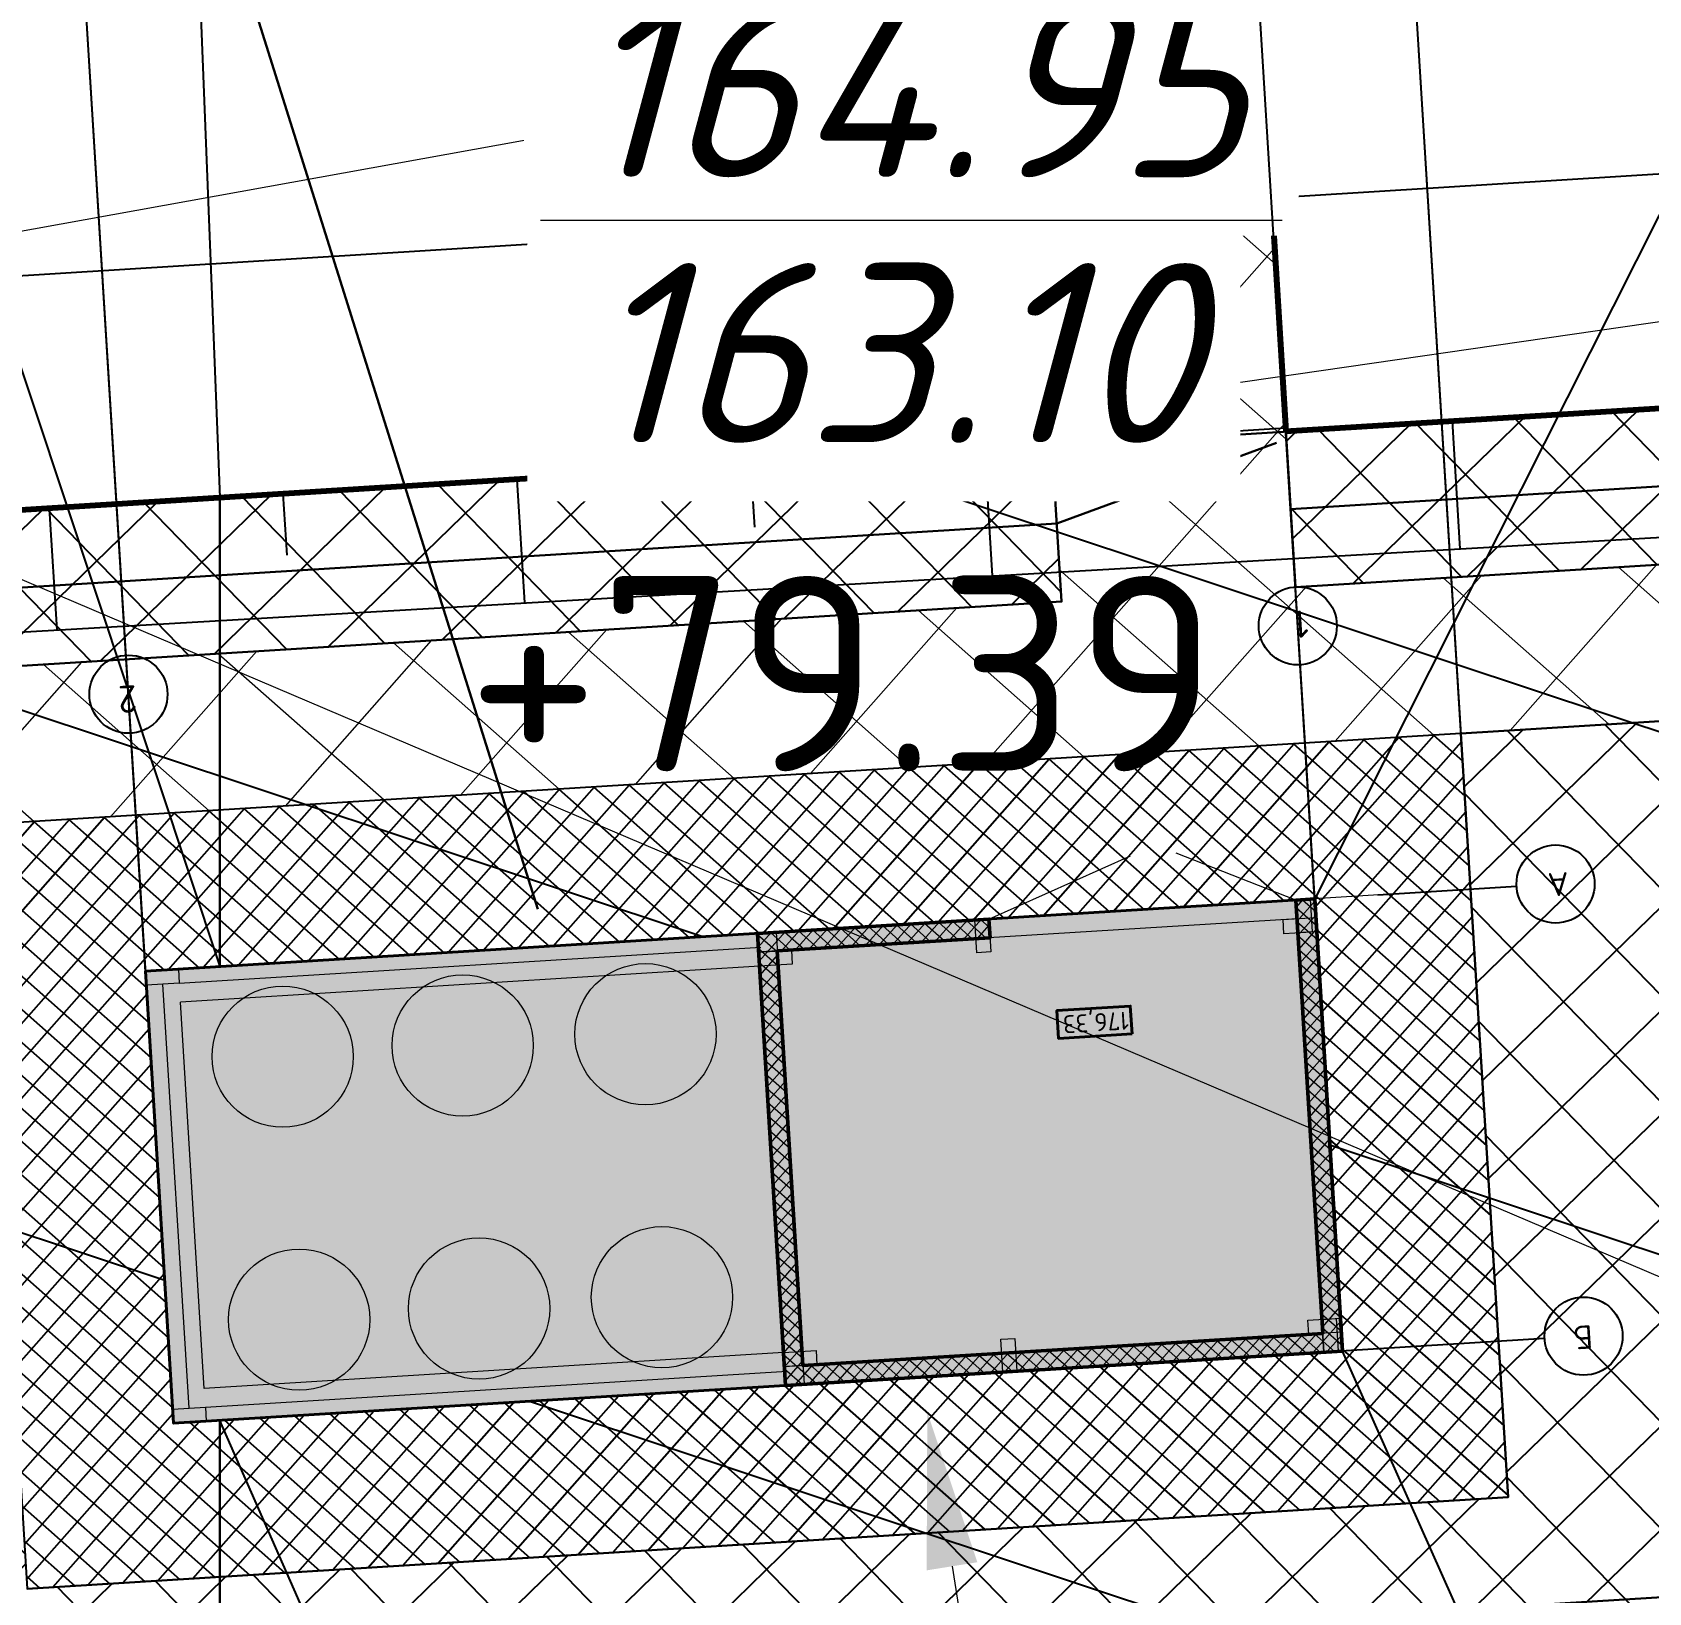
# Model space of a CAD drawing. Header units: metres. Extents: x 2302736 to 2305552, y 452304 to 453193.
# Drawn here: x 2305509.43 to 2305519.78, y 452719.42 to 452729.41 of the extents above; entities that cross this region are included whole.
import ezdxf
from ezdxf import colors
from ezdxf.entities.mleader import LeaderData, LeaderLine
from ezdxf.enums import TextEntityAlignment as Align
from ezdxf.math import Vec2, Vec3

# ---------------------------------------------------------------- set-up
doc = ezdxf.new("R2010")
doc.units = ezdxf.units.M
for name, pattern in [('ACAD_ISO02W100', [15, 12, -3]), ('DASHED', [0.75, 0.5, -0.25]), ('осевая2', [28.574999999999996, 19.05, -3.174999999999999, 3.174999999999999, -3.174999999999999])]:
    doc.linetypes.add(name, pattern=pattern)
for name, color, linetype in [('280_ПОР_Горизонтали вспомогательные', 7, 'Continuous'), ('280_ПОР_Отметки и уклоноуказатели', 7, 'Continuous'), ('АД_серый', 250, 'Continuous'), ('ГП_здания', 7, 'Continuous'), ('ГП_Ограждение', 7, 'ограждение2'), ('ГП_Оси зданий', 10, 'осевая2'), ('ГП_ПЗМ', 7, 'Continuous'), ('ГП_Размеры проезд', 7, 'Continuous'), ('ПЗМ_3_Границы', 7, 'Continuous'), ('ПЗМ_3_Объём @ 0.5', 7, 'Continuous'), ('ПЗМ_3_Отметки', 7, 'Continuous'), ('ПЗМ_3_Сетка', 7, 'Continuous'), ('ПЗМ_3_Штриховка насыпи', 7, 'Continuous'), ('Поверхность.Горизонтали', 7, 'Continuous'), ('ПП_Дорога_Покрытия_Газон', 3, 'Continuous'), ('Ситуация.Проектные откосы', 94, 'Continuous')]:
    doc.layers.add(name, color=color, linetype=linetype)
for name, color, linetype, lineweight in [('ГП_АД том 3.2.6', 250, 'Continuous', 40), ('ГП_ВП', 1, 'Continuous', 40), ('ГП_Границы ЗУ', 1, 'Continuous', 50), ('ГП_Контур здания', 1, 'Continuous', 40), ('ПД Борт 100.20.08', 32, 'Continuous', 30), ('ПД_Проект_Штрих_Тротуар', 24, 'Continuous', 9), ('ПП_Дорога_Покрытия_Откос', 3, 'Continuous', 9)]:
    doc.layers.add(name, color=color, linetype=linetype, lineweight=lineweight)
doc.layers.add('ГП_Штриховка отмостки', color=7, linetype='Continuous', true_color=0xfbfccf)
doc.styles.add('ASML', font='isocpeui.ttf')
doc.styles.add('Ck_rus', font='isocpeur.ttf', dxfattribs={"width": 0.8, "oblique": 15, "height": 2.5})
doc.styles.add('ISOCPEUR', font='isocpeur.ttf')
doc.styles.add('СПДС', font='isocpeur.ttf')
doc.linetypes.add('ограждение2', pattern='A,6.349999999999999,-2.54,[132,ltypeshp.shx,S=2.54,R=0,X=-2.54,Y=0],-2.54,25.4', length=36.83)
doc.dimstyles.new('Ck_Линейный р-р', dxfattribs={"dimscale": 0, "dimtxt": 2.5, "dimasz": 1, "dimexe": 0.5, "dimexo": 0.5, "dimtad": 1, "dimzin": 1, "dimtxsty": 'Ck_rus', "dimblk": 'OBLIQUE', "dimcen": 0, "dimdle": 0.1, "dimadec": 0, "dimazin": 0, "dimtfac": 1, "dimtofl": 0, "dimtmove": 1, "dimatfit": 3, "dimfxl": 1, "dimarcsym": 0})

# ---------------------------------------------------------------- blocks, each defined once
blk = doc.blocks.new('Здания')
h = blk.add_hatch(color=1)
h.dxf.hatch_style = 1
h.paths.add_polyline_path([(2305613.011454251, 452839.4360044332), (2305605.511454461, 452839.4360043931), (2305605.511454392, 452836.5360043795), (2305613.011454365, 452836.5360044433)])
at = {"layer": 'ГП_Контур здания', "lineweight": 20, "ltscale": 100}
h = blk.add_hatch(dxfattribs=at)
h.set_pattern_fill('ANSI37', color=0, scale=0.0199999999341138, angle=-180.0000014885766)
h.set_pattern_definition([(224.9999985114231, (2305612.263075424, 452836.6055285611), (0.0449012792908666, -0.0449012816239877), []), (314.9999985114234, (2305612.263075424, 452836.6055285611), (0.0449012816239877, 0.0449012792908666), [])])
h.paths.add_polyline_path([(2305609.556454373, 452836.5360045553), (2305610.921454369, 452836.5360045195), (2305610.921454372, 452836.6560045193), (2305609.556454371, 452836.656004555)])
h.paths.add_polyline_path([(2305610.921454369, 452836.5360045195), (2305613.011454363, 452836.5360044658), (2305613.011454366, 452836.6560044658), (2305610.921454372, 452836.6560045193)])
h.paths.add_polyline_path([(2305612.981921086, 452836.5360044674), (2305612.981921089, 452836.6560044671)], flags=17)
h.paths.add_polyline_path([(2305612.891454366, 452836.6560044682), (2305613.011454366, 452836.6560044658), (2305613.011454414, 452838.4878139619), (2305612.891454408, 452838.141427528)])
h.paths.add_polyline_path([(2305609.436454373, 452836.5360045596), (2305609.556454373, 452836.5360045553), (2305609.556454449, 452839.4360045457), (2305609.436454453, 452839.4360045486)])
h.paths.add_polyline_path([(2305609.55645445, 452839.3160045456), (2305610.921454444, 452839.3160045109), (2305610.921454444, 452839.4360045101), (2305609.556454449, 452839.4360045457)])
h.paths.add_polyline_path([(2305613.011454439, 452839.436004466), (2305613.011454414, 452838.4878139619), (2305612.891454408, 452838.141427528), (2305612.891454442, 452839.4360044587)])
at = {"layer": 'ГП_Штриховка отмостки'}
h = blk.add_hatch(dxfattribs=at)
h.set_pattern_fill('ANSI37', color=8, scale=0.05, angle=-179.9992484153763)
h.set_pattern_definition([(225.0007515846234, (0, 0), (0.1122546739992538, -0.1122517290081593), []), (315.0007515846237, (0, 0), (0.1122517290081593, 0.1122546739992538), [])])
h.paths.add_polyline_path([(2305614.011454515, 452840.43600444), (2305604.511454494, 452840.4360046856), (2305604.511454367, 452835.5360046959), (2305614.01145451, 452835.5360044504)])
h.paths.add_polyline_path([(2305613.01145451, 452839.4360044658), (2305613.01145451, 452836.5360044754), (2305605.511454392, 452836.5360046701), (2305605.511454462, 452839.4360046607)], flags=16)
at = {"layer": 'ПД_Проект_Штрих_Тротуар'}
h = blk.add_hatch(dxfattribs=at)
h.set_pattern_fill('ANSI37', color=256, scale=0.25)
h.set_pattern_definition([(45, (0, 0), (-0.5612660075668222, 0.5612660075668221), []), (134.9999999999999, (0, 0), (-0.5612660075668222, -0.5612660075668222), [])])
h.paths.add_polyline_path([(2305625.211504948, 452841.4360045041), (2305613.011454561, 452841.4360044432), (2305613.011454627, 452843.9338837968), (2305611.511454621, 452843.9333994551), (2305611.511454561, 452841.436004294), (2305586.451454463, 452841.4360043529), (2305586.451454466, 452843.9253076997), (2305584.951454461, 452843.9248233564), (2305584.951455517, 452835.9960070027), (2305586.451454457, 452835.9960070996), (2305586.451454458, 452837.2708876253), (2305587.451454458, 452837.2708877602), (2305587.451454458, 452838.2708877561), (2305586.451454459, 452838.2708876253), (2305586.451454462, 452840.4360043597), (2305593.511454605, 452840.4360076247), (2305600.516417372, 452840.4360042668), (2305600.516417375, 452839.1899784366), (2305601.916417377, 452839.1899784368), (2305601.916417376, 452840.4360043028), (2305625.211504949, 452840.4360167434)])
at = {"layer": 'ПП_Дорога_Покрытия_Газон'}
h = blk.add_hatch(dxfattribs=at)
h.set_pattern_fill('ANSI37', color=256, scale=0.15, angle=-4.327717326360756, style=0)
h.set_pattern_definition([(40.67228267363923, (-27638.63017183892, 175279.6974247352), (-0.3103871618951493, 0.3612116723344837), []), (130.6722826736389, (-27638.63017183892, 175279.6974247352), (-0.3612116723344839, -0.3103871618951493), [])])
h.paths.add_polyline_path([(2305584.951453014, 452842.4248232777), (2305583.951454126, 452842.4360042983), (2305583.951454127, 452834.3359728313), (2305626.211504349, 452834.3360332186), (2305626.211505557, 452842.4381459521), (2305613.01145459, 452842.4360043372), (2305613.011454565, 452841.437704855), (2305625.211504953, 452841.4360043085), (2305625.211504949, 452835.3360168842), (2305621.111504973, 452835.3360168839), (2305621.111504873, 452840.4360043075), (2305620.111454568, 452840.4360043071), (2305620.111454568, 452835.3360043933), (2305616.011454586, 452835.3360043932), (2305616.011454492, 452840.436004827), (2305614.011454515, 452840.43600444), (2305614.01145451, 452835.5360044504), (2305604.511454367, 452835.5360046959), (2305604.511454494, 452840.4360046856), (2305601.916417376, 452840.4360043028), (2305601.916417375, 452839.4402076822), (2305602.166417376, 452839.440207683), (2305602.166417373, 452837.2399784376), (2305600.266417379, 452837.2399784361), (2305600.266417372, 452839.4402076812), (2305600.516235603, 452839.4402076812), (2305600.516720676, 452840.4360042658), (2305594.511454458, 452840.4360042644), (2305594.511454457, 452836.000955147), (2305584.951455517, 452835.9960070027)])
h.paths.add_polyline_path([(2305586.451135017, 452842.425307518), (2305586.451441964, 452841.4360043529), (2305611.511454561, 452841.4360043239), (2305611.511454585, 452842.4333993757)], flags=17)
at = {"color": 0, "flags": 128}
blk.add_lwpolyline([(2305613.011454477, 452839.436004466), (2305605.511454462, 452839.4360046519), (2305605.511454392, 452836.5360046605), (2305613.011454472, 452836.5360044765)], close=True, dxfattribs=at)
at = {"color": 0, "lineweight": 40, "flags": 128}
blk.add_lwpolyline([(2305613.011454251, 452839.4360044332), (2305605.511454461, 452839.4360043931), (2305605.511454392, 452836.5360043795), (2305613.011454365, 452836.5360044433)], close=True, dxfattribs=at)
at = {"layer": 'ГП_Контур здания', "color": 0, "linetype": 'Continuous', "lineweight": 20}
for p, q in [((2305610.921454444, 452839.4360045101), (2305611.850913682, 452839.7833279182)), ((2305612.891454442, 452839.4360044587), (2305612.144055901, 452839.7833279115)), ((2305605.511454461, 452839.4360046507), (2305605.511454392, 452836.5360046605)), ((2305609.436454453, 452839.4360045486), (2305609.436454373, 452836.5360045596)), ((2305609.436454453, 452839.4360045486), (2305609.436454373, 452836.5360045596)), ((2305609.556454449, 452839.4360045457), (2305609.556454373, 452836.5360045553)), ((2305612.89145451, 452839.4360044687), (2305612.891454434, 452836.5360044783)), ((2305613.011454511, 452839.4360044667), (2305613.011454433, 452836.5360044765)), ((2305612.891454426, 452839.3160044693), (2305609.45345445, 452839.3160045483)), ((2305605.721670148, 452836.7464713784), (2305605.721670213, 452839.2255379216)), ((2305609.436454448, 452839.2255378253), (2305605.721670213, 452839.2255379216)), ((2305609.436454379, 452836.746471282), (2305605.721670148, 452836.7464713784)), ((2305612.891454366, 452836.6560044776), (2305609.453454381, 452836.6560045578))]:
    blk.add_line(p, q, dxfattribs=at)
at = {"layer": 'ГП_Контур здания', "linetype": 'Continuous', "lineweight": 20}
for p, q in [((2305614.011454434, 452839.4360044297), (2305605.511454461, 452839.4360046507)), ((2305614.011454368, 452836.5360044395), (2305605.511454392, 452836.5360046605))]:
    blk.add_line(p, q, dxfattribs=at)
at = {"layer": 'ГП_Контур здания', "color": 0, "linetype": 'DASHED', "lineweight": 20, "ltscale": 500}
for p, q in [((2305605.616562272, 452836.6264713818), (2305605.616562347, 452839.3463393907)), ((2305605.721670221, 452839.3463393886), (2305609.453454451, 452839.3463392915)), ((2305605.721670146, 452836.62647138), (2305609.453454376, 452836.6264712818))]:
    blk.add_line(p, q, dxfattribs=at)
at = {"layer": 'ГП_Контур здания', "color": 0}
blk.add_lwpolyline([(2305613.01145451, 452839.4360044658), (2305613.01145451, 452836.5360044754), (2305605.511454392, 452836.5360046701), (2305605.511454462, 452839.4360046607)], close=True, dxfattribs=at)
at = {"layer": 'ГП_Контур здания', "color": 0, "linetype": 'Continuous', "lineweight": 20}
for points in [[(2305605.721670221, 452839.3463393886), (2305605.51145446, 452839.3463393947), (2305605.511454461, 452839.4368061174), (2305605.721670223, 452839.4368061123)], [(2305610.921454444, 452839.4360045101), (2305610.921454443, 452839.2257887531), (2305610.830987719, 452839.2257887555), (2305610.830987725, 452839.4360045125)], [(2305612.981921166, 452839.4360044569), (2305612.981921156, 452839.2257887), (2305612.891454437, 452839.2257887029), (2305612.891454442, 452839.4360044587)], [(2305609.646670205, 452839.2255378193), (2305609.436454448, 452839.2255378253), (2305609.43645445, 452839.3160045495), (2305609.646670207, 452839.3160045441)], [(2305613.011454509, 452839.2255377422), (2305612.801238748, 452839.2255377474), (2305612.80123875, 452839.3160044716), (2305613.011454512, 452839.3160044664)], [(2305609.646670138, 452836.6560045529), (2305609.436454376, 452836.6560045578), (2305609.436454379, 452836.746471282), (2305609.646670141, 452836.7464712761)], [(2305610.921454379, 452836.7462202765), (2305610.921454369, 452836.5360045195), (2305610.830987644, 452836.536004522), (2305610.830987655, 452836.746220279)], [(2305613.011454437, 452836.6560044748), (2305612.801238686, 452836.6560044806), (2305612.801238688, 452836.7464712037), (2305613.011454445, 452836.746471199)], [(2305612.981921092, 452836.7462202226), (2305612.981921086, 452836.5360044674), (2305612.891454367, 452836.536004469), (2305612.891454372, 452836.7462202248)], [(2305605.721670143, 452836.5360046548), (2305605.511454392, 452836.5360046605), (2305605.511454388, 452836.6264713843), (2305605.721670146, 452836.62647138)]]:
    blk.add_lwpolyline(points, close=True, dxfattribs=at)
at = {"layer": 'ГП_Контур здания', "color": 0, "lineweight": 50, "ltscale": 100}
blk.add_lwpolyline([(2305612.891454442, 452839.4360044587), (2305612.89145437, 452836.6560044708), (2305609.556454371, 452836.656004555), (2305609.55645445, 452839.3160045456), (2305610.921454444, 452839.3160045109), (2305610.921454444, 452839.4360045101), (2305609.436454453, 452839.4360045486), (2305609.436454373, 452836.5360045596), (2305613.011454366, 452836.5360044648), (2305613.011454439, 452839.436004466), (2305612.891454442, 452839.4360044587)], dxfattribs=at)
at = {"layer": 'ГП_Контур здания', "color": 0, "ltscale": 4}
blk.add_lwpolyline([(2305611.790847433, 452838.6454311081), (2305611.319973662, 452838.6454311204), (2305611.319973666, 452838.8244015769), (2305611.790847438, 452838.8244015644)], close=True, dxfattribs=at)
at = {"layer": 'ГП_Контур здания', "color": 0, "linetype": 'Continuous', "lineweight": 20}
for centre in [(2305606.353739955, 452838.8359021385), (2305607.508105005, 452838.8359021082), (2305608.681100028, 452838.8359020774), (2305606.355048455, 452837.1488426681), (2305607.509413509, 452837.1488426373), (2305608.682408532, 452837.1488426068)]:
    blk.add_circle(centre, 0.4521825249354134, dxfattribs=at)
at = {"layer": 'ГП_Ограждение', "lineweight": 30, "ltscale": 0.1}
blk.add_lwpolyline([(2305611.511454573, 452841.9360043632), (2305612.94853399, 452842.3665869349)], dxfattribs=at)
at = {"layer": 'ГП_Ограждение', "lineweight": 30, "ltscale": 0.2}
for points in [[(2305584.951093492, 452841.9360044907), (2305584.451454122, 452841.9360044925), (2305584.451454127, 452834.8360032195), (2305625.711504954, 452834.8360028306), (2305625.711504952, 452841.9360046977), (2305613.011454576, 452841.9360043559)], [(2305611.511454573, 452841.9360043632), (2305586.451293013, 452841.9360044829)]]:
    blk.add_lwpolyline(points, dxfattribs=at)
at = {"layer": 'ГП_Оси зданий', "ltscale": 50}
for p, q in [((2305614.306743394, 452839.4360044218), (2305613.416538922, 452839.4360044453)), ((2305614.306743314, 452836.5360044416), (2305612.416538927, 452836.5360044909))]:
    blk.add_line(p, q, dxfattribs=at)
at = {"layer": 'ГП_Оси зданий', "ltscale": 50, "extrusion": (-0.9999999999999998, 2.59805629e-08, 0)}
for points, elevation in [([(-452839.496707048, 0), (-452841.0226059718, 0)], -2305605.49968945), ([(-452839.4959055908, 0), (-452840.9976059801, 0)], -2305612.999689508)]:
    blk.add_lwpolyline(points, dxfattribs=dict(at, elevation=elevation))
at = {"layer": 'ГП_Оси зданий', "linetype": 'Continuous'}
for centre in [(2305605.511454512, 452841.21270504), (2305613.01145456, 452841.1877048557), (2305614.556743389, 452839.4360044255), (2305614.556743313, 452836.5360044353)]:
    blk.add_circle(centre, 0.2499999991764228, dxfattribs=at)
at = {"layer": 'ГП_Штриховка отмостки', "color": 8}
blk.add_lwpolyline([(2305614.011454515, 452840.43600444), (2305604.511454494, 452840.4360046856), (2305604.511454367, 452835.5360046959), (2305614.01145451, 452835.5360044504)], close=True, dxfattribs=at)
at = {"layer": 'ПД Борт 100.20.08'}
blk.add_lwpolyline([(2305586.451454463, 452841.4360043529), (2305611.511454561, 452841.4360043239), (2305611.511454621, 452843.9333994551), (2305613.011454627, 452843.9338837968), (2305613.011454561, 452841.4360044432), (2305625.211504953, 452841.4360043085), (2305625.211504949, 452835.3360168842), (2305621.111504973, 452835.3360168839), (2305621.111504878, 452840.4360173194), (2305620.111454568, 452840.4360042514), (2305620.111454568, 452835.3360043933), (2305616.011454586, 452835.3360043932), (2305616.011454492, 452840.436004827), (2305614.011454515, 452840.4360043058), (2305614.01145451, 452835.5360044504), (2305604.511454367, 452835.5360046959)], dxfattribs=at)
at = {"layer": 'ПП_Дорога_Покрытия_Газон'}
for points in [[(2305584.951453013, 452842.4360043001), (2305583.951454126, 452842.4360042983), (2305583.951454127, 452834.3359728313), (2305626.211504349, 452834.3360332186), (2305626.211505552, 452842.4360043553), (2305613.011454589, 452842.4360043373)], [(2305611.511454585, 452842.4360043351), (2305586.451131565, 452842.4360043014)]]:
    blk.add_lwpolyline(points, dxfattribs=at)
at = {"layer": 'ГП_Контур здания', "color": 0, "style": 'ISOCPEUR'}
blk.add_text('176,33', height=0.1149999996211545, rotation=180.0000002618017, dxfattribs=at).set_placement((2305611.775405699, 452838.7907734398))
at = {"layer": 'ГП_Оси зданий', "linetype": 'Continuous', "style": 'ISOCPEUR'}
for s, p in [('2', (2305605.504438639, 452841.2688189647)), ('1', (2305613.037054381, 452841.2859068228))]:
    blk.add_text(s, height=0.174999999423496, rotation=180.0000002618017, dxfattribs=at).set_placement(p, align=Align.CENTER)
at = {"layer": 'ГП_Оси зданий', "style": 'ISOCPEUR'}
for s, p in [('А', (2305614.641778902, 452839.5080370418)), ('Б', (2305614.617052948, 452836.6033481066))]:
    blk.add_text(s, height=0.1499999995058537, rotation=180.0000002618017, dxfattribs=at).set_placement(p)
blk = doc.blocks.new('SLOPEA$CDF7AD650')
at = {"layer": 'Ситуация.Проектные откосы', "color": 0}
for p, q in [((2305518.517846679, 452726.9202014689, 152.8616553692053), (2305518.568561171, 452726.1042529826, 152.8616553692053)), ((2305517.020735835, 452726.8271228557, 152.8616553692053), (2305517.045892333, 452726.4223987346, 152.8616553692053)), ((2305515.523624753, 452726.73407476, 152.8616553692053), (2305515.573537205, 452725.9310352092, 152.8616553692053)), ((2305514.026513909, 452726.6410266643, 152.8616553692053), (2305514.051269506, 452726.2427417522, 152.8616553692053)), ((2305512.529402916, 452726.5479785685, 152.8616553692053), (2305512.57851309, 452725.7578479534, 152.8616553692053)), ((2305509.535180901, 452726.3618823772, 152.8616553692053), (2305509.583489036, 452725.5846606975, 152.8616553692053)), ((2305511.032291983, 452726.4549304729, 152.8616553692053), (2305511.05664656, 452726.0630847698, 152.8616553692053))]:
    blk.add_line(p, q, dxfattribs=at)
at = {"layer": 'Ситуация.Проектные откосы', "color": 0, "linetype": 'Continuous', "flags": 128}
for points in [[(2305420.569165899, 452719.5470650066), (2305440.533402265, 452720.743409981), (2305448.99396414, 452721.2030243683), (2305460.50456421, 452721.8283300483), (2305479.939136205, 452722.9044543949), (2305480.474430578, 452722.9340945281), (2305500.381356721, 452725.052497378), (2305520.348183572, 452726.2071643058), (2305530.545567959, 452726.8467476659)], [(2305420.489595011, 452720.8272723178), (2305440.45107453, 452722.0679718829), (2305448.907534553, 452722.5935805314), (2305460.41255405, 452723.308671448), (2305479.838964006, 452724.5161139306), (2305480.374033569, 452724.5493710132), (2305500.335513087, 452725.7900705784), (2305520.296992606, 452727.0307701435), (2305531.991845995, 452727.7576601268)]]:
    blk.add_lwpolyline(points, dxfattribs=at)
blk = doc.blocks.new('АД')
at = {"layer": 'АД_серый', "lineweight": 30, "flags": 128}
blk.add_lwpolyline([(1853.391708127688, 557.7078807608923), (1779.577755790204, 470.01803158666, 0.001221438171342), (1777.959160350729, 468.0887769772088, 0.0036628392990679), (1776.336255510338, 466.1155213153106, 0.0061042848974466), (1774.729541239794, 464.0822283629095, 0.0085458038374782), (1773.161284501664, 461.9733910140348, 0.0109874252229929), (1771.655962890945, 459.7747562240693, 0.0134291797876358), (1770.240640437696, 457.4741573043284, 0.0158710945397616), (1768.945229285862, 455.0624693146091, 0.0183131974190474), (1767.802582839038, 452.5346946244244, 0.4548631310462952), (1792.046701870859, 404.4010115240235, 0.0183131974190474), (1794.758008075878, 403.8144073575385, 0.0158710945397616), (1797.466974815819, 403.4196565313031, 0.0134291797876358), (1800.158060719259, 403.1873857878963, 0.0109874261543155), (1802.820791656151, 403.0881283068447, 0.0085458038374782), (1805.44883302506, 403.0928950755623, 0.0061042848974466), (1808.039066305384, 403.1735333545366, 0.0036628390662372), (1810.590696584433, 403.3029201630852, 0.0012214379385114), (1813.104405976832, 403.4550373450038), (1820.830626199022, 403.9352581653511), (1830.826874703169, 404.3060894539812), (1860.769093981944, 406.167138801713), (1870.734324996359, 407.0370070782373), (2000.291439201683, 415.0895893081324)], format="xyb", dxfattribs=at)
at = {"layer": 'АД_серый', "flags": 128}
blk.add_lwpolyline([(1870.641272529028, 408.5341180421528), (2001.688385571353, 416.6793106874683), (2002.389656542335, 406.2026356888818), (2017.361838451121, 407.1332270093262)], dxfattribs=at)
at = {"layer": 'АД_серый', "linetype": 'Continuous'}
blk.add_blockref('SLOPEA$CDF7AD650', (-2303531.789938448, -452312.6736356309), dxfattribs=at)
blk = doc.blocks.new('ВП площадка 3')
at = {"layer": '280_ПОР_Горизонтали вспомогательные', "color": 1, "linetype": 'Continuous', "lineweight": 20, "elevation": 164.9, "flags": 128}
blk.add_lwpolyline([(11.04059333959594, 18.73150521743809), (23.35727896541357, 13.49066155456239), (27.86905628629029, 16.10194384359056), (33.32296054484323, 19.26473920885473)], dxfattribs=at)
at = {"layer": 'Поверхность.Горизонтали', "color": 5, "linetype": 'Continuous', "lineweight": 20, "elevation": 163.8000030517578, "flags": 128}
blk.add_lwpolyline([(-9.045813282486051, 24.97931127424818), (2.560044566635042, 24.75067357893568), (9.314538280013949, 24.61760167952161), (22.65210847044364, 23.89032201643567), (28.6347897448577, 23.56410436506849), (31.6106198229827, 22.14323644514661), (22.73855713987723, 22.49954442854505), (16.03502015257254, 21.28923253889661), (9.593697825912386, 20.12626867170911), (6.398835460189729, 19.66350011702161), (2.907662669662386, 19.1578085887013), (-3.091002186294645, 18.2889121043263), (-8.580549915786833, 17.49376134749036)], dxfattribs=at)
at = {"layer": 'Поверхность.Горизонтали', "color": 1, "linetype": 'Continuous', "lineweight": 20, "elevation": 163.6999969482422, "flags": 128}
blk.add_lwpolyline([(31.09164551878348, 19.9595664012013), (22.89153412962332, 20.03831701155286), (19.17601899290457, 19.50013952131849), (15.77584962034598, 19.00761632795911)], dxfattribs=at)
blk = doc.blocks.new('BD_Cart_Volume')
at = {"color": 1, "linetype": 'ByBlock', "lineweight": -2, "transparency": 33554687, "style": 'СПДС'}
blk.add_attdef('Volume_001', (-2.125, 0.75), '', height=2.5, dxfattribs=at)
at = {"color": 7, "linetype": 'ByBlock', "lineweight": -2, "transparency": 33554687, "style": 'СПДС'}
blk.add_attdef('Area_001', (-1.0625, -1.625), '', height=1.25, dxfattribs=at)
blk = doc.blocks.new('ПЗМ площадка 3')
at = {"layer": 'ПЗМ_3_Штриховка насыпи'}
h = blk.add_hatch(dxfattribs=at)
h.set_pattern_fill('ANSI31', color=1, angle=5156.620156177408, style=0)
h.set_pattern_definition([(161.620156177409, (-2305529.186537633, -452624.3865204957), (-1.001125794145185, -3.01303371111197), [])])
h.paths.add_polyline_path([(-40.73642281489447, 100.676343476749), (-40.28079498466104, 93.28422807366587), (-38.55847974261269, 93.28422807354946), (-38.55847974261269, 100.8124410659074)], flags=0)
h.paths.add_polyline_path([(-40.23810677230358, 92.59165362955537), (-38.55847974261269, 92.6955056481529), (-38.55847974261269, 93.28422807354946), (-40.28079498466104, 93.28422807366587)], flags=0)
h.paths.add_polyline_path([(-38.55847974261269, 92.6955056481529), (-29.03691134648397, 93.2842280732584), (-38.55847974261269, 93.28422807354946)], flags=0)
h.paths.add_polyline_path([(1.441520256921648, 103.2842280733748), (1.441520256921648, 95.16872182686348), (1.939459703862667, 95.19950962427538)], flags=0)
h.paths.add_polyline_path([(-38.24317037174478, 100.8321444483008), (-38.55847974261269, 100.8124410659074), (-38.55847974261269, 93.28422807354946), (-29.03691134648397, 93.2842280732584), (-28.55847974307835, 93.31380969280146), (-28.55847974307835, 101.4227436296059), (-38.24240507930517, 100.81983173982)], flags=0)
h.paths.add_polyline_path([(-18.55847974261269, 96.13635015976615), (-18.55847974261269, 93.93211373750819), (-8.558479743078351, 94.55041778215671), (-8.55847974261269, 102.665922525397), (-11.73337081307545, 102.4696172488038), (-11.73454718990251, 102.4886430740007), (-13.23162740189582, 102.3950919568306), (-13.2305117463693, 102.3770481941756), (-18.55847974307835, 102.0453340243548), (-18.55847974307835, 99.04188823321601), (-11.54823282826692, 99.47533550643129), (-11.36926599638536, 96.58086304756578)], flags=0)
h.paths.add_polyline_path([(-28.55847974307835, 93.31380969280146), (-18.55847974261269, 93.93211373750819), (-18.55847974261269, 96.13635015976615), (-18.85497074946761, 96.11801796400687), (-19.03393751196563, 99.01249042799463), (-18.55847974307835, 99.04188823321601), (-18.55847974307835, 102.0453340243548), (-28.55847974307835, 101.4227436296059)], flags=0)
h.paths.add_polyline_path([(1.441520256921648, 95.16872182686348), (1.441520256921648, 103.2842280733748), (-8.55847974261269, 102.665922525397), (-8.558479743078351, 94.55041778215671)], flags=0)
h.paths.add_polyline_path([(-31.01094630593434, 98.27001869335072), (-37.05709325242788, 97.88827572582522), (-36.90893535036594, 95.46260978461942), (-30.86048598494381, 95.83658875693799)])
h.paths.add_polyline_path([(-22.60633594123647, 98.54510597343324), (-24.00427058245987, 98.45867089967942), (-23.89935929980129, 96.7619161925395), (-22.49729924835265, 96.84860634320648)])
h.paths.add_polyline_path([(-0.3695951271802187, 100.1667552752769), (-2.465592432301491, 100.0371586017427), (-2.274283058010041, 96.94306734233396), (-0.1782857510261238, 97.07266401586821)])
h.paths.add_polyline_path([(-5.459866949822753, 99.85190170776332), (-7.555864254944026, 99.72230503434548), (-7.364554879721254, 96.62821377493674), (-5.268557574599981, 96.75781044823816)])
at = {"color": 0, "flags": 128}
blk.add_lwpolyline([(-11.54823282826692, 99.47533550643129), (-19.03393751196563, 99.01249042799463), (-18.85497074946761, 96.11801796400687), (-11.36926599638536, 96.58086304756578)], close=True, dxfattribs=at)
at = {"layer": 'ПЗМ_3_Границы', "lineweight": 40, "flags": 128}
blk.add_lwpolyline([(-11.54823282826692, 99.47533550643129), (-19.03393751196563, 99.01249042799463), (-18.85497074946761, 96.11801796400687), (-11.36926599638536, 96.58086304756578)], close=True, dxfattribs=at)
at = {"layer": 'ПЗМ_3_Отметки', "flags": 128}
for points in [[(4.903893279843032, 113.4795216067578), (-0.2961067203432321, 113.4795216067578), (-0.2961067203432321, 115.5545216067694), (-0.2961067203432321, 111.4045216067461), (-0.2961067203432321, 113.4795216067578), (-4.496106720529496, 113.4795216067578), (-11.54823282826692, 99.47533550643129)], [(-9.653005932457745, 108.2052933911909), (-14.60300593264401, 108.2052933911909), (-14.60300593264401, 110.2802933912025), (-14.60300593264401, 106.1302933911793), (-14.60300593264401, 108.2052933911909), (-18.80300593283027, 108.2052933911909), (-18.55847974307835, 102.0453340243548)], [(-29.94279395695776, 105.0121122763375), (-25.74279395677149, 105.0121122763375), (-25.74279395677149, 107.0871122763492), (-25.74279395677149, 102.9371122763259), (-25.74279395677149, 105.0121122763375), (-20.54279395658523, 105.0121122763375), (-18.55847974307835, 99.04188823321601)], [(3.283653328195214, 84.79636278370162), (-1.91634667199105, 84.79636278370162), (-1.91634667199105, 86.87136278371327), (-1.91634667199105, 82.72136278368998), (-1.91634667199105, 84.79636278370162), (-6.116346672177314, 84.79636278370162), (-11.36926599638536, 96.58086304756578)], [(-2.388718562200665, 81.0306964586489), (-7.588718562386929, 81.0306964586489), (-7.588718562386929, 83.10569645866053), (-7.588718562386929, 78.95569645863725), (-7.588718562386929, 81.0306964586489), (-11.91371856257319, 81.0306964586489), (-18.55847974261269, 96.13635015976615)]]:
    blk.add_lwpolyline(points, dxfattribs=at)
at = {"layer": 'ПЗМ_3_Сетка'}
for points in [[(-18.55847974261269, 96.13635015976615), (-18.55847974261269, 93.93211373750819), (-8.558479743078351, 94.55041778215671), (-8.55847974261269, 102.665922525397), (-11.73337081307545, 102.4696172488038), (-11.73454718990251, 102.4886430740007), (-13.23162740189582, 102.3950919568306), (-13.2305117463693, 102.3770481941756), (-18.55847974307835, 102.0453340243548), (-18.55847974307835, 99.04188823321601), (-11.54823282826692, 99.47533550643129), (-11.36926599638536, 96.58086304756578)], [(-28.55847974307835, 93.31380969280146), (-18.55847974261269, 93.93211373750819), (-18.55847974261269, 96.13635015976615), (-18.85497074946761, 96.11801796400687), (-19.03393751196563, 99.01249042799463), (-18.55847974307835, 99.04188823321601), (-18.55847974307835, 102.0453340243548), (-28.55847974307835, 101.4227436296059)]]:
    blk.add_lwpolyline(points, close=True, dxfattribs=at)
at = {"layer": 'ПЗМ_3_Объём @ 0.5'}
ref = blk.add_blockref('BD_Cart_Volume', (-14.60266547463834, 99.91784669540358), dxfattribs=dict(at, xscale=0.5, yscale=0.5, zscale=0.5))
ref.add_attrib('Volume_001', '+79.39', (-16.97766547463834, 100.2928466954035), dxfattribs={"layer": '0', "color": 1, "linetype": 'ByBlock', "lineweight": -2, "transparency": 33554687, "height": 1.25, "style": 'СПДС'})
blk = doc.blocks.new('_Oblique')
at = {"color": 0, "linetype": 'ByBlock', "lineweight": -2}
blk.add_line((-0.5, -0.5), (0.5, 0.5), dxfattribs=at)
blk = doc.blocks.new('*D171')
at = {"layer": 'ГП_Размеры проезд', "color": 0, "lineweight": -2, "transparency": 16777216}
for p, q in [((2305510.076989602, 452733.6029381751), (2305513.455474255, 452733.8118316688)), ((2305509.175726692, 452731.0961565894), (2305510.076989602, 452733.6029381751)), ((2305510.183287567, 452722.9026954877), (2305509.659345499, 452731.3765364169)), ((2305509.185193616, 452722.8409828106), (2305508.661251547, 452731.3148237398)), ((2305508.676679717, 452731.0653002508), (2305509.674773668, 452731.1270129279)), ((2305509.674773668, 452731.1270129279), (2305510.173820646, 452731.1578692667)), ((2305508.676679717, 452731.0653002508), (2305508.177632738, 452731.0344439121))]:
    blk.add_line(p, q, dxfattribs=at)
at = {"layer": 'ГП_Размеры проезд', "color": 0, "lineweight": -2, "transparency": 16777216, "xscale": 0.5, "yscale": 0.5, "zscale": 0.5}
for p, rotation in [((2305508.676679717, 452731.0653002508), 3.538124184096682), ((2305509.674773668, 452731.1270129279), 183.5381241840966)]:
    blk.add_blockref('_Oblique', p, dxfattribs=dict(at, rotation=rotation))
at = {"layer": 'ГП_Размеры проезд', "color": 0, "lineweight": 30, "transparency": 16777216, "insert": (2305511.689091081, 452734.9550023672), "char_height": 1.25, "attachment_point": 5, "rotation": 3.5381241840966577, "style": 'Ck_rus', "bg_fill": 3, "box_fill_scale": 1.1, "bg_fill_color": 9, "bg_fill_true_color": 13158600, "bg_fill_transparency": 0}
blk.add_mtext('1,00', dxfattribs=at)
blk = doc.blocks.new('*D172')
at = {"layer": 'ГП_Размеры проезд', "color": 0, "lineweight": -2, "transparency": 16777216}
for p, q in [((2305517.657649915, 452723.5489836022), (2305517.145050013, 452731.839381671)), ((2305509.624868768, 452731.1239272806), (2305517.210382886, 452731.5929438174)), ((2305510.171945192, 452723.0861383355), (2305509.65934529, 452731.3765364044))]:
    blk.add_line(p, q, dxfattribs=at)
at = {"layer": 'ГП_Размеры проезд', "color": 0, "lineweight": -2, "transparency": 16777216, "xscale": 0.5, "yscale": 0.5, "zscale": 0.5}
for p, rotation in [((2305517.160478188, 452731.5898581823), 3.538125578377353), ((2305509.674773466, 452731.1270129156), 183.5381255783774)]:
    blk.add_blockref('_Oblique', p, dxfattribs=dict(at, rotation=rotation))
at = {"layer": 'ГП_Размеры проезд', "color": 0, "lineweight": 30, "transparency": 16777216, "insert": (2305513.34048495, 452732.6060529924), "char_height": 1.25, "attachment_point": 5, "rotation": 3.538125578377356, "style": 'Ck_rus', "bg_fill": 3, "box_fill_scale": 1.1, "bg_fill_color": 9, "bg_fill_true_color": 13158600, "bg_fill_transparency": 0}
blk.add_mtext('7,50', dxfattribs=at)
blk = doc.blocks.new('*D174')
at = {"layer": 'ГП_Размеры проезд', "color": 0, "lineweight": -2, "transparency": 16777216}
for p, q in [((2305517.228119851, 452734.0079530513), (2305513.849635202, 452733.7990594783)), ((2305517.659525174, 452731.6207145332), (2305517.228119851, 452734.0079530513)), ((2305518.671970573, 452723.3482580839), (2305518.143143978, 452731.9010943725)), ((2305517.673876616, 452723.2865453829), (2305517.145050021, 452731.8393816715)), ((2305517.110573499, 452731.5867725478), (2305518.208476851, 452731.6546565188))]:
    blk.add_line(p, q, dxfattribs=at)
at = {"layer": 'ГП_Размеры проезд', "color": 0, "lineweight": -2, "transparency": 16777216, "xscale": 0.5, "yscale": 0.5, "zscale": 0.5}
for p, rotation in [((2305517.160478196, 452731.5898581828), 183.538125529104), ((2305518.158572153, 452731.6515708839), 3.538125529103997)]:
    blk.add_blockref('_Oblique', p, dxfattribs=dict(at, rotation=rotation))
at = {"layer": 'ГП_Размеры проезд', "color": 0, "lineweight": 30, "transparency": 16777216, "insert": (2305515.461736651, 452735.1511237083), "char_height": 1.25, "attachment_point": 5, "rotation": 3.538125529104001, "style": 'Ck_rus', "bg_fill": 3, "box_fill_scale": 1.1, "bg_fill_color": 9, "bg_fill_true_color": 13158600, "bg_fill_transparency": 0}
blk.add_mtext('1,00', dxfattribs=at)
blk = doc.blocks.new('*D173')
at = {"layer": 'ГП_Размеры проезд', "color": 0, "lineweight": -2, "transparency": 16777216}
for p, q in [((2305520.652451605, 452723.7257145432), (2305520.139331727, 452732.0245198032)), ((2305518.656263689, 452723.602289102), (2305518.143143811, 452731.901094362)), ((2305518.108667294, 452731.6484852376), (2305520.204664605, 452731.7780819507))]:
    blk.add_line(p, q, dxfattribs=at)
at = {"layer": 'ГП_Размеры проезд', "color": 0, "lineweight": -2, "transparency": 16777216, "xscale": 0.5, "yscale": 0.5, "zscale": 0.5}
for p, rotation in [((2305520.154759907, 452731.7749963147), 3.538126645076248), ((2305518.158571991, 452731.6515708736), 183.5381266450762)]:
    blk.add_blockref('_Oblique', p, dxfattribs=dict(at, rotation=rotation))
at = {"layer": 'ГП_Размеры проезд', "color": 0, "lineweight": 30, "transparency": 16777216, "insert": (2305519.079525047, 452732.9609010361), "char_height": 1.25, "attachment_point": 5, "rotation": 3.5381266450762507, "style": 'Ck_rus', "bg_fill": 3, "box_fill_scale": 1.1, "bg_fill_color": 9, "bg_fill_true_color": 13158600, "bg_fill_transparency": 0}
blk.add_mtext('2,00', dxfattribs=at)
blk = doc.blocks.new('*D175')
at = {"layer": 'ГП_Размеры проезд', "color": 0, "lineweight": -2, "transparency": 16777216}
for p, q in [((2305520.966079428, 452734.3974998828), (2305517.587594783, 452734.1886062486)), ((2305520.653806897, 452731.805852675), (2305520.966079428, 452734.3974998828)), ((2305521.667838222, 452723.5077491102), (2305521.137425695, 452732.086232523)), ((2305520.669744265, 452723.4460363912), (2305520.139331738, 452732.0245198038)), ((2305520.10485522, 452731.7719106795), (2305521.202758572, 452731.8397946705))]:
    blk.add_line(p, q, dxfattribs=at)
at = {"layer": 'ГП_Размеры проезд', "color": 0, "lineweight": -2, "transparency": 16777216, "xscale": 0.5, "yscale": 0.5, "zscale": 0.5}
for p, rotation in [((2305521.152853875, 452731.8367090345), 3.538126567657311), ((2305520.154759918, 452731.7749963154), 183.5381265676573)]:
    blk.add_blockref('_Oblique', p, dxfattribs=dict(at, rotation=rotation))
at = {"layer": 'ГП_Размеры проезд', "color": 0, "lineweight": 30, "transparency": 16777216, "insert": (2305519.199696207, 452735.5406705078), "char_height": 1.25, "attachment_point": 5, "rotation": 3.5381265676573115, "style": 'Ck_rus', "bg_fill": 3, "box_fill_scale": 1.1, "bg_fill_color": 9, "bg_fill_true_color": 13158600, "bg_fill_transparency": 0}
blk.add_mtext('1,00', dxfattribs=at)

msp = doc.modelspace()

# ---------------------------------------------------------------- hatches: boundary and pattern name
at = {"layer": 'ПП_Дорога_Покрытия_Откос'}
h = msp.add_hatch(dxfattribs=at)
h.set_pattern_fill('GRASS', color=110, scale=0.02, style=0)
h.set_pattern_definition([(90, (-10.44084892701357, 4.656809861597139), (-0.3592102448, 0.3592102448), [0.09525, -0.6231704896]), (45, (-10.44084892701357, 4.656809861597139), (-0.3592102448427661, 0.3592102448427661), [0.09525, -0.4127500000000001]), (135, (-10.44084892701357, 4.656809861597139), (-0.3592102448427661, -0.3592102448427661), [0.09525, -0.4127500000000001])])
edge = h.paths.add_edge_path()
edge.add_line((2305485.817293578, 452724.88769515), (2305488.448556033, 452725.0627665654))
edge.add_line((2305488.448556033, 452725.0627665654), (2305488.948430427, 452716.9781740985))
edge.add_line((2305488.948430427, 452716.9781740985), (2305531.127927791, 452719.5862162716))
edge.add_line((2305531.127927791, 452719.5862162716), (2305531.260688367, 452717.4076353452))
edge.add_line((2305531.260688367, 452717.4076353452), (2305526.435479095, 452717.1420349586))
edge.add_line((2305526.435479095, 452717.1420349586), (2305520.980010254, 452716.8228325075))
edge.add_line((2305520.980010254, 452716.8228325075), (2305518.043991495, 452716.6927809464))
edge.add_line((2305518.043991495, 452716.6927809464), (2305507.363477467, 452716.3112637266))
edge.add_line((2305507.363477467, 452716.3112637266), (2305505.007903222, 452716.1940116694))
edge.add_line((2305505.007903222, 452716.1940116694), (2305504.631677643, 452716.1752845063))
edge.add_line((2305504.631677643, 452716.1752845063), (2305501.647646302, 452715.8957114056))
edge.add_line((2305501.647646302, 452715.8957114056), (2305489.072725912, 452714.9679163312))
edge.add_arc((2305488.901957815, 452717.0696590408), 2.108668812344004, 186.0979525131346, 274.6451191132504, ccw=False)
edge.add_line((2305486.805220397, 452716.8456582352), (2305485.817293578, 452724.88769515))

# ---------------------------------------------------------------- linework, layer by layer
at = {"layer": 'ГП_Границы ЗУ', "color": 1, "linetype": 'ACAD_ISO02W100', "lineweight": 80, "elevation": 163.0414670277387}
msp.add_lwpolyline([(2305485.815784339, 452724.8999808338), (2305489.446648795, 452725.1244806084), (2305489.354290029, 452726.610430678), (2305490.851080086, 452726.7034631996), (2305490.944132554, 452725.2063522356), (2305515.956025886, 452726.7635686899), (2305515.863617623, 452728.2581097083), (2305517.360728669, 452728.3511621809), (2305517.45316682, 452726.8561377446), (2305530.628057889, 452727.6707485699), (2305531.260688367, 452717.4076353452), (2305520.980010254, 452716.8228325075), (2305518.043991495, 452716.6927809464), (2305507.003135911, 452716.2933272133), (2305505.007903222, 452716.1940116694), (2305501.026424098, 452715.8500434047), (2305489.072725912, 452714.9679163312, -0.4065985697340201), (2305486.805220397, 452716.8456582352)], format="xyb", close=True, dxfattribs=at)

# ---------------------------------------------------------------- block references
at = {"layer": 'ГП_АД том 3.2.6'}
msp.add_blockref('АД', (2303531.789938448, 452312.6736356309), dxfattribs=at)
at = {"layer": 'ГП_ВП'}
msp.add_blockref('ВП площадка 3', (2305497.369027871, 452707.5786093076), dxfattribs=at)
at = {"layer": 'ГП_здания', "rotation": 3.538125578379933}
msp.add_blockref('Здания', (32245.17468351917, -141538.0497033897), dxfattribs=at)
at = {"layer": 'ГП_ПЗМ', "color": 4}
msp.add_blockref('ПЗМ площадка 3', (2305529.186537633, 452624.3865204957), dxfattribs=at)

# ---------------------------------------------------------------- leaders
at = {"layer": 'ПП_Дорога_Покрытия_Газон', "color": 0}
ml = msp.add_multileader_mtext('Standard', dxfattribs=at)
ml.set_content('Тип 2', style='ISOCPEUR')
ml.set_leader_properties(color=256, lineweight=5)
ml.build(insert=Vec2(0, 0))
ml.multileader.update_dxf_attribs({"text_left_attachment_type": 6, "text_right_attachment_type": 6, "dogleg_length": 1.065116258320358, "arrow_head_size": 1})
ctx = ml.context
ctx.base_point, ctx.char_height, ctx.arrow_head_size, ctx.landing_gap_size, ctx.plane_origin = Vec3(2305517.74130304, 452711.0985658944), 1.25, 1, 0.01, Vec3(2305484.369720966, 452731.798355062)
ctx.left_attachment, ctx.right_attachment = 6, 6
notes = []
notes.append((ctx, [(0, (1, 1, 0), (2305516.676186782, 452711.0985658944), (1, 0), 1.065116258320358, [(0, [(2305515.157821227, 452720.5763059884)], 0, [])])]))
ctx.mtext.insert, ctx.mtext.flow_direction = Vec3(2305517.75130304, 452712.5985658943), 5
for ctx, leaders in notes:
    for number, flags, end, landing, length, lines in leaders:
        leader = LeaderData()
        leader.index, (leader.has_last_leader_line, leader.has_dogleg_vector, leader.attachment_direction) = number, flags
        leader.last_leader_point, leader.dogleg_vector, leader.dogleg_length = Vec3(end), Vec3(landing), length
        for number, points, colour, breaks in lines:
            line = LeaderLine()
            line.index, line.vertices, line.color, line.breaks = number, Vec3.list(points), colors.encode_raw_color(colour), breaks
            leader.lines.append(line)
        ctx.leaders.append(leader)

# ---------------------------------------------------------------- next in the draw order: texts
at = {"layer": '280_ПОР_Отметки и уклоноуказатели', "color": 1, "linetype": 'Continuous', "lineweight": 20, "insert": (2305515.055443025, 452729.057877867, 164.9497451169126), "char_height": 1.149999999999999, "width": 4.209557575757575, "attachment_point": 5, "style": 'ASML', "bg_fill": 3, "box_fill_scale": 1.326086956521739, "bg_fill_color": 9, "bg_fill_true_color": 13158600, "bg_fill_transparency": 0}
msp.add_mtext('164.95', dxfattribs=at)

# ---------------------------------------------------------------- next in the draw order: texts
at = {"layer": '280_ПОР_Отметки и уклоноуказатели', "color": 7, "linetype": 'Continuous', "lineweight": 20, "insert": (2305512.971503631, 452727.932877867, 164.9497451169126), "char_height": 1.149999999999999, "width": 3.815351515151514, "attachment_point": 1, "style": 'ASML', "bg_fill": 3, "box_fill_scale": 1.326086956521739, "bg_fill_color": 9, "bg_fill_true_color": 13158600, "bg_fill_transparency": 0}
msp.add_mtext('163.10', dxfattribs=at)

# ---------------------------------------------------------------- next in the draw order: linework, layer by layer
at = {"layer": '280_ПОР_Отметки и уклоноуказатели', "color": 7, "linetype": 'Continuous', "lineweight": 20}
msp.add_line((2305512.680443025, 452728.207877867, 164.9497451169126), (2305517.430443025, 452728.207877867, 164.9497451169126), dxfattribs=at)
at = {"layer": 'ГП_здания', "color": 1, "lineweight": 30}
msp.add_lwpolyline([(2305507.838830779, 452739.1388320206), (2305512.663232705, 452723.7958368259)], dxfattribs=at)

# ---------------------------------------------------------------- next in the draw order: dimensions: what is measured, and where the dimension line sits
at = {"layer": 'ГП_Размеры проезд', "lineweight": 30}
dim = msp.add_linear_dim(base=(2305509.674773668, 452731.1270129279), p1=(2305509.200621785, 452722.5914593215), p2=(2305510.198715736, 452722.6531719986), angle=3.5381241857431784, dimstyle='Ck_Линейный р-р', override={"dimgap": 1, "dimtfill": 1}, dxfattribs=at)
dim.commit()
dim.dimension.update_dxf_attribs({"geometry": '*D171', "text_midpoint": (2305510.57603658, 452733.6337945137), "dimtype": 161})

# ---------------------------------------------------------------- next in the draw order: dimensions: what is measured, and where the dimension line sits
dim = msp.add_aligned_dim(p1=(2305510.187373367, 452722.8366148468), p2=(2305517.673078091, 452723.2994601134), distance=8.306230119679643, dimstyle='Ck_Линейный р-р', override={"dimgap": 1, "dimtfill": 1}, dxfattribs=at)
dim.commit()
dim.dimension.update_dxf_attribs({"geometry": '*D172', "text_midpoint": (2305513.34048495, 452732.6060529924)})

# ---------------------------------------------------------------- next in the draw order: dimensions: what is measured, and where the dimension line sits
dim = msp.add_linear_dim(base=(2305518.158572153, 452731.6515708839), p1=(2305517.689304791, 452723.0370218942), p2=(2305518.687398748, 452723.0987345951), angle=3.538125525775296, dimstyle='Ck_Линейный р-р', override={"dimgap": 1, "dimtfill": 1}, dxfattribs=at)
dim.commit()
dim.dimension.update_dxf_attribs({"geometry": '*D174', "text_midpoint": (2305516.729072873, 452733.9770967009), "dimtype": 161})

# ---------------------------------------------------------------- next in the draw order: dimensions: what is measured, and where the dimension line sits
dim = msp.add_linear_dim(base=(2305520.154759907, 452731.7749963147), p1=(2305518.671691869, 452723.3527656137), p2=(2305520.667879785, 452723.4761910547), angle=3.5381266409242875, dimstyle='Ck_Линейный р-р', override={"dimgap": 1, "dimtfill": 1}, dxfattribs=at)
dim.commit()
dim.dimension.update_dxf_attribs({"geometry": '*D173', "text_midpoint": (2305519.156665948, 452731.7132835941), "dimtype": 161})

# ---------------------------------------------------------------- next in the draw order: dimensions: what is measured, and where the dimension line sits
dim = msp.add_linear_dim(base=(2305521.152853875, 452731.8367090345), p1=(2305520.685172445, 452723.1965129027), p2=(2305521.683266401, 452723.2582256218), angle=3.538126569268179, dimstyle='Ck_Линейный р-р', override={"dimgap": 1, "dimtfill": 1}, dxfattribs=at)
dim.commit()
dim.dimension.update_dxf_attribs({"geometry": '*D175', "text_midpoint": (2305520.467032451, 452734.3666435234), "dimtype": 161})

doc.saveas('drawing.dxf')
